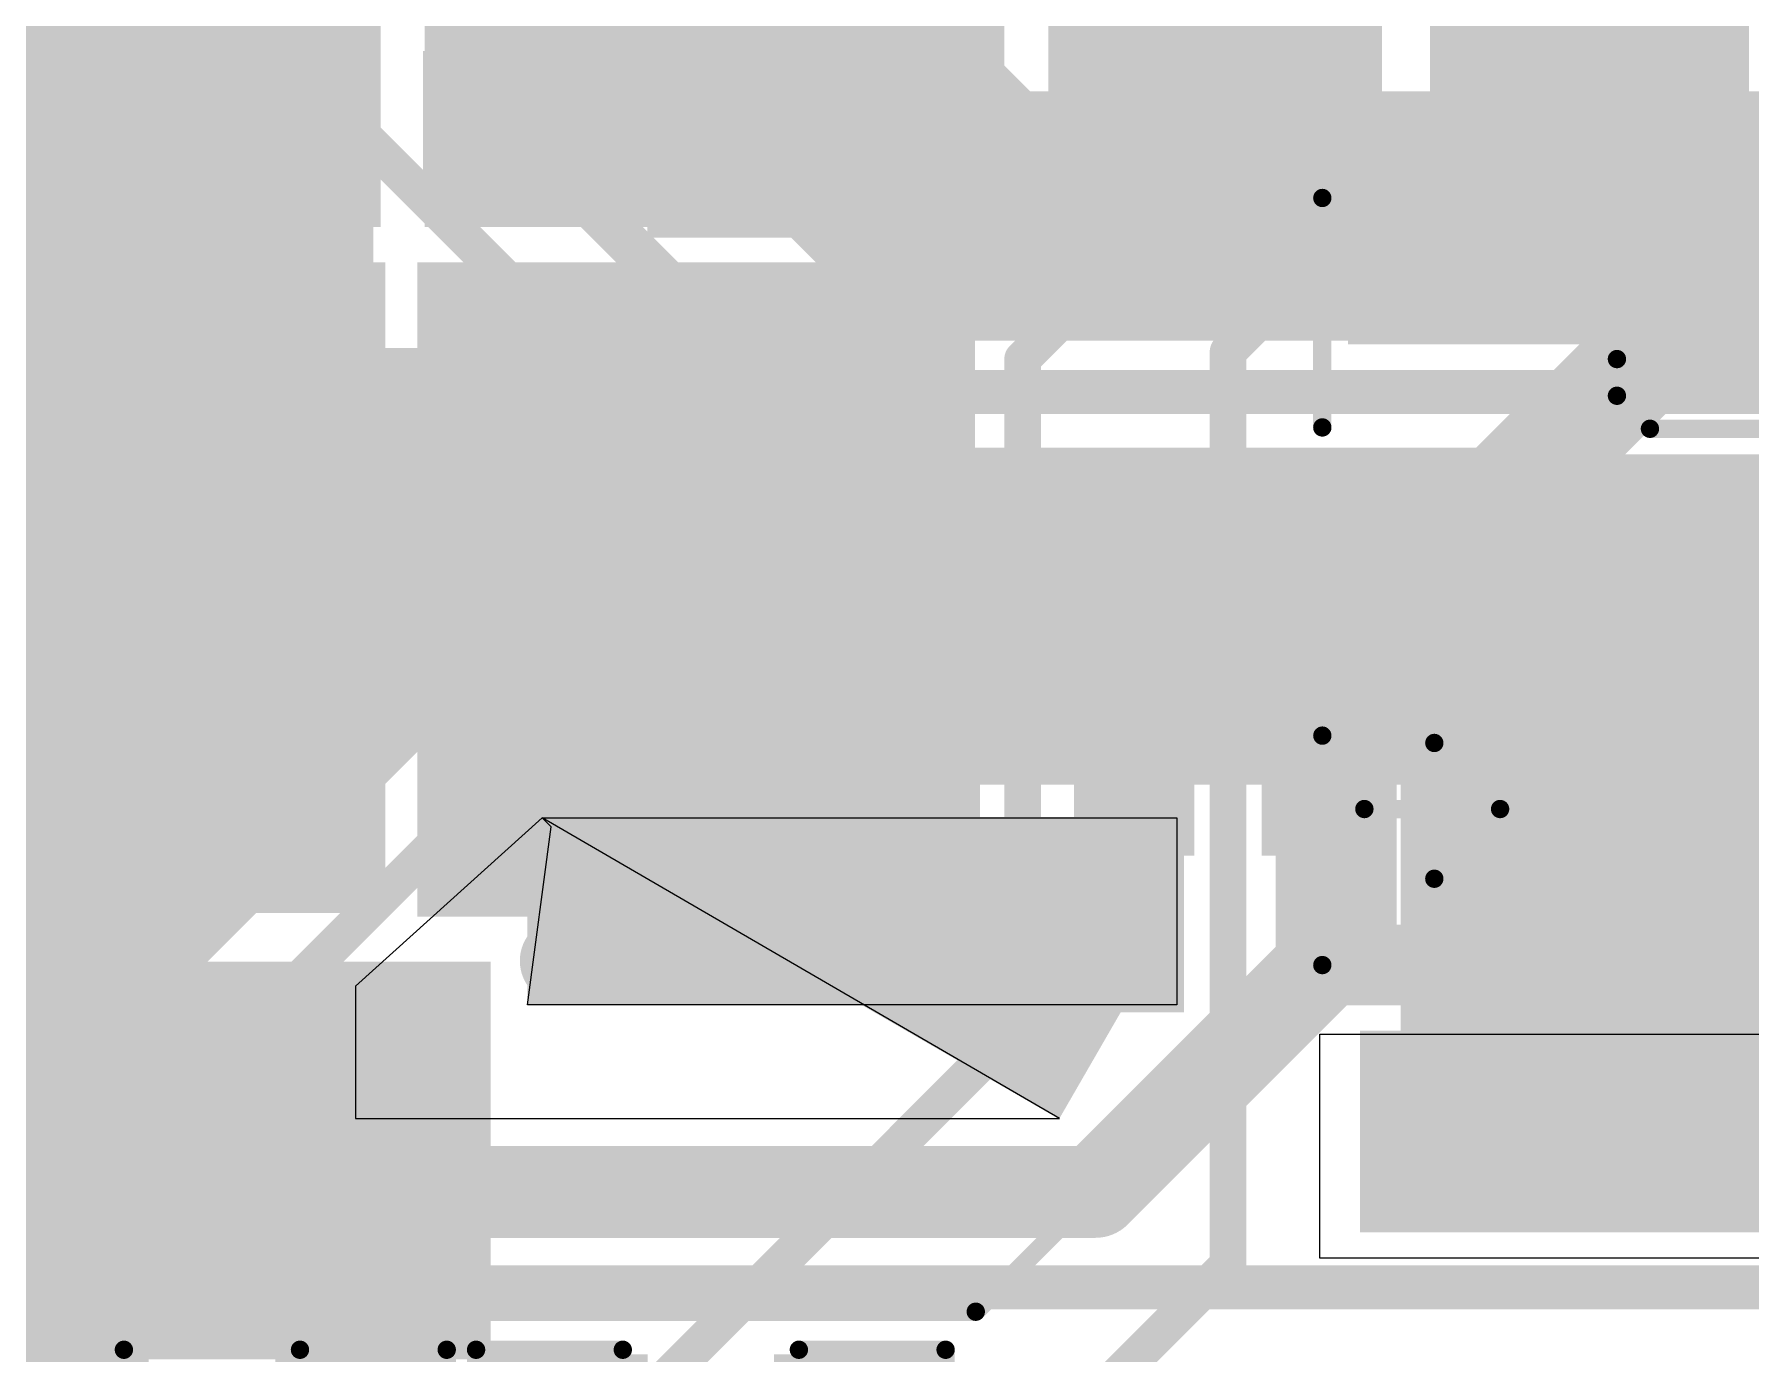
# Model space of a CAD drawing. Header units: millimetres. Extents: x -1.41 to 1.41, y -0.13 to 2.68.
# Drawn here: x 0.4716 to 0.9395, y 0.9949 to 1.3545 of the extents above; entities that cross this region are included whole.
import ezdxf

# ---------------------------------------------------------------- set-up
doc = ezdxf.new("R2010")
doc.units = ezdxf.units.MM
doc.header["$MEASUREMENT"] = 0
for name, color, linetype in [('BottomLayer', 5, 'Continuous'), ('BottomPaste', 16, 'Continuous'), ('BottomSolder', 6, 'Continuous'), ('Mechanical2', 216, 'Continuous'), ('TopLayer', 1, 'Continuous'), ('TopOverlay', 2, 'Continuous'), ('TopPaste', 8, 'Continuous'), ('TopSolder', 216, 'Continuous'), ('ViaHoleLayer', 16, 'Continuous')]:
    doc.layers.add(name, color=color, linetype=linetype)

# ---------------------------------------------------------------- blocks, each defined once
blk = doc.blocks.new('X6521WVS_2_04H_C60D74_3')
at = {"layer": 'TopLayer'}
for points in [[(-0.175, 0.16535), (-0.125, 0.16535), (-0.125, 0.05512), (-0.175, 0.05512)], [(-0.075, 0.16535), (-0.025, 0.16535), (-0.025, 0.05512), (-0.075, 0.05512)], [(0.025, 0.16535), (0.075, 0.16535), (0.075, 0.05512), (0.025, 0.05512)], [(0.125, 0.16535), (0.175, 0.16535), (0.175, 0.05512), (0.125, 0.05512)], [(-0.175, -0.05512), (-0.125, -0.05512), (-0.125, -0.16535), (-0.175, -0.16535)], [(-0.075, -0.05512), (-0.025, -0.05512), (-0.025, -0.16535), (-0.075, -0.16535)], [(0.025, -0.05512), (0.075, -0.05512), (0.075, -0.16535), (0.025, -0.16535)], [(0.125, -0.05512), (0.175, -0.05512), (0.175, -0.16535), (0.125, -0.16535)]]:
    blk.add_hatch(color=1, dxfattribs=at).paths.add_polyline_path(points)
at = {"layer": 'TopOverlay'}
for points in [[(-0.171, -0.05315), (-0.128, -0.05315), (-0.128, -0.03615), (-0.171, -0.03615)], [(-0.193, -0.12315), (-0.186, -0.12315), (-0.186, -0.11315), (-0.193, -0.11315)]]:
    blk.add_hatch(color=2, dxfattribs=at).paths.add_polyline_path(points)
at = {"layer": 'TopPaste'}
for points in [[(-0.175, 0.16535), (-0.125, 0.16535), (-0.125, 0.05512), (-0.175, 0.05512)], [(-0.075, 0.16535), (-0.025, 0.16535), (-0.025, 0.05512), (-0.075, 0.05512)], [(0.025, 0.16535), (0.075, 0.16535), (0.075, 0.05512), (0.025, 0.05512)], [(0.125, 0.16535), (0.175, 0.16535), (0.175, 0.05512), (0.125, 0.05512)], [(-0.175, -0.05512), (-0.125, -0.05512), (-0.125, -0.16535), (-0.175, -0.16535)], [(-0.075, -0.05512), (-0.025, -0.05512), (-0.025, -0.16535), (-0.075, -0.16535)], [(0.025, -0.05512), (0.075, -0.05512), (0.075, -0.16535), (0.025, -0.16535)], [(0.125, -0.05512), (0.175, -0.05512), (0.175, -0.16535), (0.125, -0.16535)]]:
    blk.add_hatch(color=8, dxfattribs=at).paths.add_polyline_path(points)
at = {"layer": 'TopSolder'}
for points in [[(-0.179, 0.16935), (-0.121, 0.16935), (-0.121, 0.05112), (-0.179, 0.05112)], [(-0.079, 0.16935), (-0.021, 0.16935), (-0.021, 0.05112), (-0.079, 0.05112)], [(0.021, 0.16935), (0.079, 0.16935), (0.079, 0.05112), (0.021, 0.05112)], [(0.121, 0.16935), (0.179, 0.16935), (0.179, 0.05112), (0.121, 0.05112)], [(-0.179, -0.05112), (-0.121, -0.05112), (-0.121, -0.16935), (-0.179, -0.16935)], [(-0.079, -0.05112), (-0.021, -0.05112), (-0.021, -0.16935), (-0.079, -0.16935)], [(0.021, -0.05112), (0.079, -0.05112), (0.079, -0.16935), (0.021, -0.16935)], [(0.121, -0.05112), (0.179, -0.05112), (0.179, -0.16935), (0.121, -0.16935)]]:
    blk.add_hatch(color=216, dxfattribs=at).paths.add_polyline_path(points)
at = {"layer": 'TopOverlay', "const_width": 0.005}
for points in [[(-0.202, 0.087), (-0.193, 0.096)], [(-0.183, 0.096), (-0.193, 0.096)], [(0.193, 0.096), (0.183, 0.096)], [(0.202, 0.087), (0.193, 0.096)], [(-0.202, -0.087), (-0.202, 0.087)], [(0.202, -0.087), (0.202, 0.087)], [(-0.193, -0.096), (-0.202, -0.087)], [(0.193, -0.096), (0.202, -0.087)], [(-0.183, -0.096), (-0.193, -0.096)], [(0.193, -0.096), (0.183, -0.096)], [(-0.193, -0.128), (-0.193, -0.108)], [(-0.183, -0.118), (-0.193, -0.108)], [(-0.193, -0.128), (-0.183, -0.118)]]:
    blk.add_lwpolyline(points, dxfattribs=at)
at = {"layer": 'TopOverlay', "const_width": 0.0025}
for points in [[(-0.19425, 0.096, 1), (-0.19175, 0.096, 1)], [(-0.19425, 0.096, 1), (-0.19175, 0.096, 1)], [(-0.18425, 0.096, 1), (-0.18175, 0.096, 1)], [(0.18175, 0.096, 1), (0.18425, 0.096, 1)], [(0.19175, 0.096, 1), (0.19425, 0.096, 1)], [(0.19175, 0.096, 1), (0.19425, 0.096, 1)], [(-0.20325, 0.087, 1), (-0.20075, 0.087, 1)], [(-0.20325, 0.087, 1), (-0.20075, 0.087, 1)], [(0.20075, 0.087, 1), (0.20325, 0.087, 1)], [(0.20075, 0.087, 1), (0.20325, 0.087, 1)], [(-0.20325, -0.087, 1), (-0.20075, -0.087, 1)], [(-0.20325, -0.087, 1), (-0.20075, -0.087, 1)], [(0.20075, -0.087, 1), (0.20325, -0.087, 1)], [(0.20075, -0.087, 1), (0.20325, -0.087, 1)], [(-0.19425, -0.096, 1), (-0.19175, -0.096, 1)], [(-0.19425, -0.096, 1), (-0.19175, -0.096, 1)], [(-0.18425, -0.096, 1), (-0.18175, -0.096, 1)], [(0.18175, -0.096, 1), (0.18425, -0.096, 1)], [(0.19175, -0.096, 1), (0.19425, -0.096, 1)], [(0.19175, -0.096, 1), (0.19425, -0.096, 1)], [(-0.19425, -0.108, 1), (-0.19175, -0.108, 1)], [(-0.19425, -0.108, 1), (-0.19175, -0.108, 1)], [(-0.18425, -0.118, 1), (-0.18175, -0.118, 1)], [(-0.18425, -0.118, 1), (-0.18175, -0.118, 1)], [(-0.19425, -0.128, 1), (-0.19175, -0.128, 1)], [(-0.19425, -0.128, 1), (-0.19175, -0.128, 1)]]:
    blk.add_lwpolyline(points, format="xyb", close=True, dxfattribs=at)
blk = doc.blocks.new('R__0603_B_30')
at = {"layer": 'BottomLayer'}
for points in [[(-0.045, -0.0175), (-0.045, 0.0175), (-0.015, 0.0175), (-0.015, -0.0175)], [(0.015, -0.0175), (0.015, 0.0175), (0.045, 0.0175), (0.045, -0.0175)]]:
    blk.add_hatch(color=5, dxfattribs=at).paths.add_polyline_path(points)
at = {"layer": 'BottomPaste'}
for points in [[(-0.045, -0.0175), (-0.045, 0.0175), (-0.015, 0.0175), (-0.015, -0.0175)], [(0.015, -0.0175), (0.015, 0.0175), (0.045, 0.0175), (0.045, -0.0175)]]:
    blk.add_hatch(color=16, dxfattribs=at).paths.add_polyline_path(points)
at = {"layer": 'BottomSolder'}
for points in [[(-0.049, -0.0215), (-0.049, 0.0215), (-0.011, 0.0215), (-0.011, -0.0215)], [(0.011, -0.0215), (0.011, 0.0215), (0.049, 0.0215), (0.049, -0.0215)]]:
    blk.add_hatch(color=6, dxfattribs=at).paths.add_polyline_path(points)
blk = doc.blocks.new('AO4882_MS_B_36')
at = {"layer": 'BottomLayer'}
for points in [[(-0.14567, 0.08681), (-0.05906, 0.08681), (-0.05906, 0.06319), (-0.14567, 0.06319)], [(0.05906, 0.08681), (0.14567, 0.08681), (0.14567, 0.06319), (0.05906, 0.06319)], [(-0.14567, 0.03681), (-0.05906, 0.03681), (-0.05906, 0.01319), (-0.14567, 0.01319)], [(0.05906, 0.03681), (0.14567, 0.03681), (0.14567, 0.01319), (0.05906, 0.01319)], [(-0.14567, -0.01319), (-0.05906, -0.01319), (-0.05906, -0.03681), (-0.14567, -0.03681)], [(0.05906, -0.01319), (0.14567, -0.01319), (0.14567, -0.03681), (0.05906, -0.03681)], [(-0.14567, -0.06319), (-0.05906, -0.06319), (-0.05906, -0.08681), (-0.14567, -0.08681)], [(0.05906, -0.06319), (0.14567, -0.06319), (0.14567, -0.08681), (0.05906, -0.08681)]]:
    blk.add_hatch(color=5, dxfattribs=at).paths.add_polyline_path(points)
at = {"layer": 'BottomPaste'}
for points in [[(-0.14567, 0.08681), (-0.05906, 0.08681), (-0.05906, 0.06319), (-0.14567, 0.06319)], [(0.05906, 0.08681), (0.14567, 0.08681), (0.14567, 0.06319), (0.05906, 0.06319)], [(-0.14567, 0.03681), (-0.05906, 0.03681), (-0.05906, 0.01319), (-0.14567, 0.01319)], [(0.05906, 0.03681), (0.14567, 0.03681), (0.14567, 0.01319), (0.05906, 0.01319)], [(-0.14567, -0.01319), (-0.05906, -0.01319), (-0.05906, -0.03681), (-0.14567, -0.03681)], [(0.05906, -0.01319), (0.14567, -0.01319), (0.14567, -0.03681), (0.05906, -0.03681)], [(-0.14567, -0.06319), (-0.05906, -0.06319), (-0.05906, -0.08681), (-0.14567, -0.08681)], [(0.05906, -0.06319), (0.14567, -0.06319), (0.14567, -0.08681), (0.05906, -0.08681)]]:
    blk.add_hatch(color=16, dxfattribs=at).paths.add_polyline_path(points)
at = {"layer": 'BottomSolder'}
for points in [[(-0.14967, 0.09081), (-0.05506, 0.09081), (-0.05506, 0.05919), (-0.14967, 0.05919)], [(0.05506, 0.09081), (0.14967, 0.09081), (0.14967, 0.05919), (0.05506, 0.05919)], [(-0.14967, 0.04081), (-0.05506, 0.04081), (-0.05506, 0.00919), (-0.14967, 0.00919)], [(0.05506, 0.04081), (0.14967, 0.04081), (0.14967, 0.00919), (0.05506, 0.00919)], [(-0.14967, -0.00919), (-0.05506, -0.00919), (-0.05506, -0.04081), (-0.14967, -0.04081)], [(0.05506, -0.00919), (0.14967, -0.00919), (0.14967, -0.04081), (0.05506, -0.04081)], [(-0.14967, -0.05919), (-0.05506, -0.05919), (-0.05506, -0.09081), (-0.14967, -0.09081)], [(0.05506, -0.05919), (0.14967, -0.05919), (0.14967, -0.09081), (0.05506, -0.09081)]]:
    blk.add_hatch(color=6, dxfattribs=at).paths.add_polyline_path(points)
blk = doc.blocks.new('SOD_128_B_42')
at = {"layer": 'BottomLayer'}
for points in [[(-0.11417, 0.04134), (-0.05906, 0.04134), (-0.05906, -0.04134), (-0.11417, -0.04134)], [(0.05906, 0.04134), (0.11417, 0.04134), (0.11417, -0.04134), (0.05906, -0.04134)]]:
    blk.add_hatch(color=5, dxfattribs=at).paths.add_polyline_path(points)
at = {"layer": 'BottomPaste'}
for points in [[(-0.11417, 0.04134), (-0.05906, 0.04134), (-0.05906, -0.04134), (-0.11417, -0.04134)], [(0.05906, 0.04134), (0.11417, 0.04134), (0.11417, -0.04134), (0.05906, -0.04134)]]:
    blk.add_hatch(color=16, dxfattribs=at).paths.add_polyline_path(points)
at = {"layer": 'BottomSolder'}
for points in [[(-0.11817, 0.04534), (-0.05506, 0.04534), (-0.05506, -0.04534), (-0.11817, -0.04534)], [(0.05506, 0.04534), (0.11817, 0.04534), (0.11817, -0.04534), (0.05506, -0.04534)]]:
    blk.add_hatch(color=6, dxfattribs=at).paths.add_polyline_path(points)
blk = doc.blocks.new('SOD_128_B_44')
at = {"layer": 'BottomLayer'}
for points in [[(-0.11417, 0.04134), (-0.05906, 0.04134), (-0.05906, -0.04134), (-0.11417, -0.04134)], [(0.05906, 0.04134), (0.11417, 0.04134), (0.11417, -0.04134), (0.05906, -0.04134)]]:
    blk.add_hatch(color=5, dxfattribs=at).paths.add_polyline_path(points)
at = {"layer": 'BottomPaste'}
for points in [[(-0.11417, 0.04134), (-0.05906, 0.04134), (-0.05906, -0.04134), (-0.11417, -0.04134)], [(0.05906, 0.04134), (0.11417, 0.04134), (0.11417, -0.04134), (0.05906, -0.04134)]]:
    blk.add_hatch(color=16, dxfattribs=at).paths.add_polyline_path(points)
at = {"layer": 'BottomSolder'}
for points in [[(-0.11817, 0.04534), (-0.05506, 0.04534), (-0.05506, -0.04534), (-0.11817, -0.04534)], [(0.05506, 0.04534), (0.11817, 0.04534), (0.11817, -0.04534), (0.05506, -0.04534)]]:
    blk.add_hatch(color=6, dxfattribs=at).paths.add_polyline_path(points)
blk = doc.blocks.new('C__0805_58')
at = {"layer": 'TopLayer'}
for points in [[(-0.06, 0.03), (-0.02, 0.03), (-0.02, -0.03), (-0.06, -0.03)], [(0.02, 0.03), (0.06, 0.03), (0.06, -0.03), (0.02, -0.03)]]:
    blk.add_hatch(color=1, dxfattribs=at).paths.add_polyline_path(points)
at = {"layer": 'TopPaste'}
for points in [[(-0.06, 0.03), (-0.02, 0.03), (-0.02, -0.03), (-0.06, -0.03)], [(0.02, 0.03), (0.06, 0.03), (0.06, -0.03), (0.02, -0.03)]]:
    blk.add_hatch(color=8, dxfattribs=at).paths.add_polyline_path(points)
at = {"layer": 'TopSolder'}
for points in [[(-0.06276, 0.03276), (-0.01724, 0.03276), (-0.01724, -0.03276), (-0.06276, -0.03276)], [(0.01724, 0.03276), (0.06276, 0.03276), (0.06276, -0.03276), (0.01724, -0.03276)]]:
    blk.add_hatch(color=216, dxfattribs=at).paths.add_polyline_path(points)
at = {"layer": 'TopOverlay', "const_width": 0.005}
for points in [[(-0.064, -0.034), (-0.064, 0.034)], [(-0.064, 0.034), (-0.024, 0.034)], [(0.024, 0.034), (0.064, 0.034)], [(0.064, -0.034), (0.064, 0.034)], [(-0.064, -0.034), (-0.024, -0.034)], [(0.024, -0.034), (0.064, -0.034)]]:
    blk.add_lwpolyline(points, dxfattribs=at)
at = {"layer": 'TopOverlay', "const_width": 0.0025}
for points in [[(-0.06525, 0.034, 1), (-0.06275, 0.034, 1)], [(-0.06525, 0.034, 1), (-0.06275, 0.034, 1)], [(-0.02525, 0.034, 1), (-0.02275, 0.034, 1)], [(0.02275, 0.034, 1), (0.02525, 0.034, 1)], [(0.06275, 0.034, 1), (0.06525, 0.034, 1)], [(0.06275, 0.034, 1), (0.06525, 0.034, 1)], [(-0.06525, -0.034, 1), (-0.06275, -0.034, 1)], [(-0.06525, -0.034, 1), (-0.06275, -0.034, 1)], [(-0.02525, -0.034, 1), (-0.02275, -0.034, 1)], [(0.02275, -0.034, 1), (0.02525, -0.034, 1)], [(0.06275, -0.034, 1), (0.06525, -0.034, 1)], [(0.06275, -0.034, 1), (0.06525, -0.034, 1)]]:
    blk.add_lwpolyline(points, format="xyb", close=True, dxfattribs=at)
blk = doc.blocks.new('C__0805_61')
at = {"layer": 'TopLayer'}
for points in [[(-0.06, 0.03), (-0.02, 0.03), (-0.02, -0.03), (-0.06, -0.03)], [(0.02, 0.03), (0.06, 0.03), (0.06, -0.03), (0.02, -0.03)]]:
    blk.add_hatch(color=1, dxfattribs=at).paths.add_polyline_path(points)
at = {"layer": 'TopPaste'}
for points in [[(-0.06, 0.03), (-0.02, 0.03), (-0.02, -0.03), (-0.06, -0.03)], [(0.02, 0.03), (0.06, 0.03), (0.06, -0.03), (0.02, -0.03)]]:
    blk.add_hatch(color=8, dxfattribs=at).paths.add_polyline_path(points)
at = {"layer": 'TopSolder'}
for points in [[(-0.06276, 0.03276), (-0.01724, 0.03276), (-0.01724, -0.03276), (-0.06276, -0.03276)], [(0.01724, 0.03276), (0.06276, 0.03276), (0.06276, -0.03276), (0.01724, -0.03276)]]:
    blk.add_hatch(color=216, dxfattribs=at).paths.add_polyline_path(points)
at = {"layer": 'TopOverlay', "const_width": 0.005}
for points in [[(-0.064, 0.034), (-0.064, -0.034)], [(-0.024, 0.034), (-0.064, 0.034)], [(0.064, 0.034), (0.024, 0.034)], [(0.064, 0.034), (0.064, -0.034)], [(-0.024, -0.034), (-0.064, -0.034)], [(0.064, -0.034), (0.024, -0.034)]]:
    blk.add_lwpolyline(points, dxfattribs=at)
at = {"layer": 'TopOverlay', "const_width": 0.0025}
for points in [[(-0.06525, 0.034, 1), (-0.06275, 0.034, 1)], [(-0.06525, 0.034, 1), (-0.06275, 0.034, 1)], [(-0.02525, 0.034, 1), (-0.02275, 0.034, 1)], [(0.02275, 0.034, 1), (0.02525, 0.034, 1)], [(0.06275, 0.034, 1), (0.06525, 0.034, 1)], [(0.06275, 0.034, 1), (0.06525, 0.034, 1)], [(-0.06525, -0.034, 1), (-0.06275, -0.034, 1)], [(-0.06525, -0.034, 1), (-0.06275, -0.034, 1)], [(-0.02525, -0.034, 1), (-0.02275, -0.034, 1)], [(0.02275, -0.034, 1), (0.02525, -0.034, 1)], [(0.06275, -0.034, 1), (0.06525, -0.034, 1)], [(0.06275, -0.034, 1), (0.06525, -0.034, 1)]]:
    blk.add_lwpolyline(points, format="xyb", close=True, dxfattribs=at)
blk = doc.blocks.new('VKME1451J221MV_96')
at = {"layer": 'TopLayer'}
for points in [[(-0.08858, -0.03248), (-0.26574, -0.03248), (-0.26574, 0.03248), (-0.08858, 0.03248)], [(0.26574, -0.03248), (0.08858, -0.03248), (0.08858, 0.03248), (0.26574, 0.03248)]]:
    blk.add_hatch(color=1, dxfattribs=at).paths.add_polyline_path(points)
at = {"layer": 'TopPaste'}
for points in [[(-0.08858, -0.03248), (-0.26574, -0.03248), (-0.26574, 0.03248), (-0.08858, 0.03248)], [(0.26574, -0.03248), (0.08858, -0.03248), (0.08858, 0.03248), (0.26574, 0.03248)]]:
    blk.add_hatch(color=8, dxfattribs=at).paths.add_polyline_path(points)
at = {"layer": 'TopSolder'}
for points in [[(-0.08458, -0.03648), (-0.26974, -0.03648), (-0.26974, 0.03648), (-0.08458, 0.03648)], [(0.26974, -0.03648), (0.08458, -0.03648), (0.08458, 0.03648), (0.26974, 0.03648)]]:
    blk.add_hatch(color=216, dxfattribs=at).paths.add_polyline_path(points)
at = {"layer": 'TopOverlay', "const_width": 0.005}
for points in [[(0.10609, 0.199), (0.20056, 0.10453)], [(0.20056, 0.042), (0.20056, 0.10453)], [(0.20056, -0.10453), (0.20056, -0.042)], [(0.23109, -0.081), (0.23109, -0.044)], [(0.21202, -0.062), (0.24902, -0.062)], [(0.10609, -0.199), (0.20056, -0.10453)], [(-0.20126, -0.199), (0.10609, -0.199)]]:
    blk.add_lwpolyline(points, dxfattribs=at)
at = {"layer": 'TopOverlay', "const_width": 0.0025}
for points in [[(0.19931, 0.10453, 1), (0.20181, 0.10453, 1)], [(0.19931, 0.10453, 1), (0.20181, 0.10453, 1)], [(0.19931, 0.042, 1), (0.20181, 0.042, 1)], [(0.19931, -0.042, 1), (0.20181, -0.042, 1)], [(0.22984, -0.044, 1), (0.23234, -0.044, 1)], [(0.21077, -0.062, 1), (0.21327, -0.062, 1)], [(0.24777, -0.062, 1), (0.25027, -0.062, 1)], [(0.22984, -0.081, 1), (0.23234, -0.081, 1)], [(0.19931, -0.10453, 1), (0.20181, -0.10453, 1)], [(0.19931, -0.10453, 1), (0.20181, -0.10453, 1)], [(0.10484, -0.199, 1), (0.10734, -0.199, 1)], [(0.10484, -0.199, 1), (0.10734, -0.199, 1)]]:
    blk.add_lwpolyline(points, format="xyb", close=True, dxfattribs=at)

msp = doc.modelspace()

# ---------------------------------------------------------------- hatches: boundary and pattern name
at = {"layer": 'BottomLayer'}
for points in [[(0.748, 1.339), (0.839, 1.339), (0.839, 1.426), (0.748, 1.426)], [(0.852, 1.339), (0.939, 1.339), (0.939, 1.426), (0.852, 1.426)], [(0.403, 1.30196), (0.566, 1.30196), (0.566, 1.399), (0.403, 1.399)], [(0.578, 1.30196), (0.736, 1.30196), (0.736, 1.399), (0.578, 1.399)], [(0.413, 1.115), (0.56729, 1.115), (0.56729, 1.29237), (0.413, 1.29237)], [(0.576, 1.114), (0.726, 1.114), (0.726, 1.29237), (0.576, 1.29237)], [(0.606, 1.09), (0.728, 1.09), (0.728, 1.292), (0.606, 1.292)], [(0.755, 1.088), (0.785, 1.088), (0.785, 1.241), (0.755, 1.241)], [(0.81, 1.09), (0.843, 1.09), (0.843, 1.241), (0.81, 1.241)], [(0.85304, 1.12643), (0.892, 1.12643), (0.892, 1.23543), (0.85304, 1.23543)], [(0.907, 1.12319), (0.946, 1.12319), (0.946, 1.228), (0.907, 1.228)], [(0.938, 1.07), (1.082, 1.07), (1.082, 1.112), (0.938, 1.112)], [(0.295, 0.99337), (0.596, 0.99337), (0.596, 1.10179), (0.295, 1.10179)]]:
    msp.add_hatch(color=5, dxfattribs=at).paths.add_polyline_path(points)
h = msp.add_hatch(color=5, dxfattribs=at)
edge = h.paths.add_edge_path()
edge.add_arc((0.599, 1.332), 0.01181, 0, 360)
h = msp.add_hatch(color=5, dxfattribs=at)
edge = h.paths.add_edge_path()
edge.add_arc((0.61574, 1.12866), 0.01181, 0, 360)
h = msp.add_hatch(color=5, dxfattribs=at)
edge = h.paths.add_edge_path()
edge.add_arc((0.64074, 1.12866), 0.01181, 0, 360)
h = msp.add_hatch(color=5, dxfattribs=at)
edge = h.paths.add_edge_path()
edge.add_arc((0.66574, 1.12866), 0.01181, 0, 360)
h = msp.add_hatch(color=5, dxfattribs=at)
edge = h.paths.add_edge_path()
edge.add_arc((0.69074, 1.12866), 0.01181, 0, 360)
h = msp.add_hatch(color=5, dxfattribs=at)
edge = h.paths.add_edge_path()
edge.add_arc((0.71574, 1.12866), 0.01181, 0, 360)
h = msp.add_hatch(color=5, dxfattribs=at)
edge = h.paths.add_edge_path()
edge.add_arc((0.772, 1.12866), 0.01181, 0, 360)
h = msp.add_hatch(color=5, dxfattribs=at)
edge = h.paths.add_edge_path()
edge.add_arc((0.61574, 1.102), 0.01181, 0, 360)
h = msp.add_hatch(color=5, dxfattribs=at)
edge = h.paths.add_edge_path()
edge.add_arc((0.64074, 1.102), 0.01181, 0, 360)
h = msp.add_hatch(color=5, dxfattribs=at)
edge = h.paths.add_edge_path()
edge.add_arc((0.666, 1.102), 0.01181, 0, 360)
h = msp.add_hatch(color=5, dxfattribs=at)
edge = h.paths.add_edge_path()
edge.add_arc((0.69074, 1.102), 0.01181, 0, 360)
h = msp.add_hatch(color=5, dxfattribs=at)
edge = h.paths.add_edge_path()
edge.add_arc((0.71574, 1.102), 0.01181, 0, 360)
h = msp.add_hatch(color=5, dxfattribs=at)
edge = h.paths.add_edge_path()
edge.add_arc((0.772, 1.102), 0.01181, 0, 360)
h = msp.add_hatch(color=5, dxfattribs=at)
edge = h.paths.add_edge_path()
edge.add_arc((0.82269, 1.10085), 0.01181, 0, 360)
h = msp.add_hatch(color=5, dxfattribs=at)
edge = h.paths.add_edge_path()
edge.add_arc((0.845, 1.07), 0.01181, 0, 360)
h = msp.add_hatch(color=5, dxfattribs=at)
edge = h.paths.add_edge_path()
edge.add_arc((0.872, 1.07), 0.01181, 0, 360)
h = msp.add_hatch(color=5, dxfattribs=at)
edge = h.paths.add_edge_path()
edge.add_arc((0.899, 1.07), 0.01181, 0, 360)
h = msp.add_hatch(color=5, dxfattribs=at)
edge = h.paths.add_edge_path()
edge.add_arc((0.926, 1.07), 0.01181, 0, 360)
h = msp.add_hatch(color=5, dxfattribs=at)
edge = h.paths.add_edge_path()
edge.add_arc((0.845, 1.043), 0.01181, 0, 360)
h = msp.add_hatch(color=5, dxfattribs=at)
edge = h.paths.add_edge_path()
edge.add_arc((0.872, 1.043), 0.01181, 0, 360)
h = msp.add_hatch(color=5, dxfattribs=at)
edge = h.paths.add_edge_path()
edge.add_arc((0.899, 1.043), 0.01181, 0, 360)
h = msp.add_hatch(color=5, dxfattribs=at)
edge = h.paths.add_edge_path()
edge.add_arc((0.926, 1.043), 0.01181, 0, 360)
h = msp.add_hatch(color=5, dxfattribs=at)
edge = h.paths.add_edge_path()
edge.add_arc((0.569, 1.039), 0.01181, 0, 360)
at = {"layer": 'BottomSolder'}
h = msp.add_hatch(color=6, dxfattribs=at)
edge = h.paths.add_edge_path()
edge.add_arc((0.599, 1.332), 0.00591, 0, 360)
h = msp.add_hatch(color=6, dxfattribs=at)
edge = h.paths.add_edge_path()
edge.add_arc((0.61574, 1.12866), 0.00591, 0, 360)
h = msp.add_hatch(color=6, dxfattribs=at)
edge = h.paths.add_edge_path()
edge.add_arc((0.64074, 1.12866), 0.00591, 0, 360)
h = msp.add_hatch(color=6, dxfattribs=at)
edge = h.paths.add_edge_path()
edge.add_arc((0.66574, 1.12866), 0.00591, 0, 360)
h = msp.add_hatch(color=6, dxfattribs=at)
edge = h.paths.add_edge_path()
edge.add_arc((0.69074, 1.12866), 0.00591, 0, 360)
h = msp.add_hatch(color=6, dxfattribs=at)
edge = h.paths.add_edge_path()
edge.add_arc((0.71574, 1.12866), 0.00591, 0, 360)
h = msp.add_hatch(color=6, dxfattribs=at)
edge = h.paths.add_edge_path()
edge.add_arc((0.772, 1.12866), 0.00591, 0, 360)
h = msp.add_hatch(color=6, dxfattribs=at)
edge = h.paths.add_edge_path()
edge.add_arc((0.61574, 1.102), 0.00591, 0, 360)
h = msp.add_hatch(color=6, dxfattribs=at)
edge = h.paths.add_edge_path()
edge.add_arc((0.64074, 1.102), 0.00591, 0, 360)
h = msp.add_hatch(color=6, dxfattribs=at)
edge = h.paths.add_edge_path()
edge.add_arc((0.666, 1.102), 0.00591, 0, 360)
h = msp.add_hatch(color=6, dxfattribs=at)
edge = h.paths.add_edge_path()
edge.add_arc((0.69074, 1.102), 0.00591, 0, 360)
h = msp.add_hatch(color=6, dxfattribs=at)
edge = h.paths.add_edge_path()
edge.add_arc((0.71574, 1.102), 0.00591, 0, 360)
h = msp.add_hatch(color=6, dxfattribs=at)
edge = h.paths.add_edge_path()
edge.add_arc((0.772, 1.102), 0.00591, 0, 360)
h = msp.add_hatch(color=6, dxfattribs=at)
edge = h.paths.add_edge_path()
edge.add_arc((0.82269, 1.10085), 0.00591, 0, 360)
h = msp.add_hatch(color=6, dxfattribs=at)
edge = h.paths.add_edge_path()
edge.add_arc((0.845, 1.07), 0.00591, 0, 360)
h = msp.add_hatch(color=6, dxfattribs=at)
edge = h.paths.add_edge_path()
edge.add_arc((0.872, 1.07), 0.00591, 0, 360)
h = msp.add_hatch(color=6, dxfattribs=at)
edge = h.paths.add_edge_path()
edge.add_arc((0.899, 1.07), 0.00591, 0, 360)
h = msp.add_hatch(color=6, dxfattribs=at)
edge = h.paths.add_edge_path()
edge.add_arc((0.926, 1.07), 0.00591, 0, 360)
h = msp.add_hatch(color=6, dxfattribs=at)
edge = h.paths.add_edge_path()
edge.add_arc((0.845, 1.043), 0.00591, 0, 360)
h = msp.add_hatch(color=6, dxfattribs=at)
edge = h.paths.add_edge_path()
edge.add_arc((0.872, 1.043), 0.00591, 0, 360)
h = msp.add_hatch(color=6, dxfattribs=at)
edge = h.paths.add_edge_path()
edge.add_arc((0.899, 1.043), 0.00591, 0, 360)
h = msp.add_hatch(color=6, dxfattribs=at)
edge = h.paths.add_edge_path()
edge.add_arc((0.926, 1.043), 0.00591, 0, 360)
h = msp.add_hatch(color=6, dxfattribs=at)
edge = h.paths.add_edge_path()
edge.add_arc((0.569, 1.039), 0.00591, 0, 360)
at = {"layer": 'TopLayer'}
for points in [[(0.70491, 1.27209), (0.73077, 1.29795), (0.60477, 1.42395), (0.57891, 1.39809)], [(0.75141, 1.27159), (0.78091, 1.30109), (0.658, 1.424), (0.6285, 1.3945)], [(0.695, 1.339), (0.695, 1.271), (1.165, 1.271), (1.165, 1.339)], [(0.35738, 1.177), (0.564, 1.177), (0.564, 1.307), (0.35738, 1.307)], [(0.36, 1.176), (0.593, 1.176), (0.593, 1.269), (0.36, 1.269)], [(0.4355, 1.1725), (0.5125, 1.0955), (0.5935, 1.1765), (0.5165, 1.2535)], [(0.628, 1.15), (0.948, 1.15), (0.948, 1.24), (0.628, 1.24)], [(0.95054, 1.14654), (0.996, 1.192), (0.9465, 1.2415), (0.90104, 1.19604)], [(0.356, 1.173), (0.473, 1.056), (0.5195, 1.1025), (0.4025, 1.2195)], [(0.844, 1.028), (0.995, 1.028), (0.995, 1.192), (0.844, 1.192)], [(0.69593, 1.09063), (0.75093, 1.05888), (0.78016, 1.10951), (0.72516, 1.14126)], [(0.833, 1.028), (0.87, 1.028), (0.87, 1.083), (0.833, 1.083)]]:
    msp.add_hatch(color=1, dxfattribs=at).paths.add_polyline_path(points)
h = msp.add_hatch(color=1, dxfattribs=at)
edge = h.paths.add_edge_path()
edge.add_arc((0.599, 1.332), 0.01181, 0, 360)
h = msp.add_hatch(color=1, dxfattribs=at)
edge = h.paths.add_edge_path()
edge.add_arc((0.61574, 1.12866), 0.01181, 0, 360)
h = msp.add_hatch(color=1, dxfattribs=at)
edge = h.paths.add_edge_path()
edge.add_arc((0.64074, 1.12866), 0.01181, 0, 360)
h = msp.add_hatch(color=1, dxfattribs=at)
edge = h.paths.add_edge_path()
edge.add_arc((0.66574, 1.12866), 0.01181, 0, 360)
h = msp.add_hatch(color=1, dxfattribs=at)
edge = h.paths.add_edge_path()
edge.add_arc((0.69074, 1.12866), 0.01181, 0, 360)
h = msp.add_hatch(color=1, dxfattribs=at)
edge = h.paths.add_edge_path()
edge.add_arc((0.71574, 1.12866), 0.01181, 0, 360)
h = msp.add_hatch(color=1, dxfattribs=at)
edge = h.paths.add_edge_path()
edge.add_arc((0.772, 1.12866), 0.01181, 0, 360)
h = msp.add_hatch(color=1, dxfattribs=at)
edge = h.paths.add_edge_path()
edge.add_arc((0.61574, 1.102), 0.01181, 0, 360)
h = msp.add_hatch(color=1, dxfattribs=at)
edge = h.paths.add_edge_path()
edge.add_arc((0.64074, 1.102), 0.01181, 0, 360)
h = msp.add_hatch(color=1, dxfattribs=at)
edge = h.paths.add_edge_path()
edge.add_arc((0.666, 1.102), 0.01181, 0, 360)
h = msp.add_hatch(color=1, dxfattribs=at)
edge = h.paths.add_edge_path()
edge.add_arc((0.69074, 1.102), 0.01181, 0, 360)
h = msp.add_hatch(color=1, dxfattribs=at)
edge = h.paths.add_edge_path()
edge.add_arc((0.71574, 1.102), 0.01181, 0, 360)
h = msp.add_hatch(color=1, dxfattribs=at)
edge = h.paths.add_edge_path()
edge.add_arc((0.772, 1.102), 0.01181, 0, 360)
h = msp.add_hatch(color=1, dxfattribs=at)
edge = h.paths.add_edge_path()
edge.add_arc((0.82269, 1.10085), 0.01181, 0, 360)
h = msp.add_hatch(color=1, dxfattribs=at)
edge = h.paths.add_edge_path()
edge.add_arc((0.845, 1.07), 0.01181, 0, 360)
h = msp.add_hatch(color=1, dxfattribs=at)
edge = h.paths.add_edge_path()
edge.add_arc((0.872, 1.07), 0.01181, 0, 360)
h = msp.add_hatch(color=1, dxfattribs=at)
edge = h.paths.add_edge_path()
edge.add_arc((0.899, 1.07), 0.01181, 0, 360)
h = msp.add_hatch(color=1, dxfattribs=at)
edge = h.paths.add_edge_path()
edge.add_arc((0.926, 1.07), 0.01181, 0, 360)
h = msp.add_hatch(color=1, dxfattribs=at)
edge = h.paths.add_edge_path()
edge.add_arc((0.845, 1.043), 0.01181, 0, 360)
h = msp.add_hatch(color=1, dxfattribs=at)
edge = h.paths.add_edge_path()
edge.add_arc((0.872, 1.043), 0.01181, 0, 360)
h = msp.add_hatch(color=1, dxfattribs=at)
edge = h.paths.add_edge_path()
edge.add_arc((0.899, 1.043), 0.01181, 0, 360)
h = msp.add_hatch(color=1, dxfattribs=at)
edge = h.paths.add_edge_path()
edge.add_arc((0.926, 1.043), 0.01181, 0, 360)
h = msp.add_hatch(color=1, dxfattribs=at)
edge = h.paths.add_edge_path()
edge.add_arc((0.569, 1.039), 0.01181, 0, 360)
at = {"layer": 'TopSolder'}
h = msp.add_hatch(color=216, dxfattribs=at)
edge = h.paths.add_edge_path()
edge.add_arc((0.599, 1.332), 0.00591, 0, 360)
h = msp.add_hatch(color=216, dxfattribs=at)
edge = h.paths.add_edge_path()
edge.add_arc((0.61574, 1.12866), 0.00591, 0, 360)
h = msp.add_hatch(color=216, dxfattribs=at)
edge = h.paths.add_edge_path()
edge.add_arc((0.64074, 1.12866), 0.00591, 0, 360)
h = msp.add_hatch(color=216, dxfattribs=at)
edge = h.paths.add_edge_path()
edge.add_arc((0.66574, 1.12866), 0.00591, 0, 360)
h = msp.add_hatch(color=216, dxfattribs=at)
edge = h.paths.add_edge_path()
edge.add_arc((0.69074, 1.12866), 0.00591, 0, 360)
h = msp.add_hatch(color=216, dxfattribs=at)
edge = h.paths.add_edge_path()
edge.add_arc((0.71574, 1.12866), 0.00591, 0, 360)
h = msp.add_hatch(color=216, dxfattribs=at)
edge = h.paths.add_edge_path()
edge.add_arc((0.772, 1.12866), 0.00591, 0, 360)
h = msp.add_hatch(color=216, dxfattribs=at)
edge = h.paths.add_edge_path()
edge.add_arc((0.61574, 1.102), 0.00591, 0, 360)
h = msp.add_hatch(color=216, dxfattribs=at)
edge = h.paths.add_edge_path()
edge.add_arc((0.64074, 1.102), 0.00591, 0, 360)
h = msp.add_hatch(color=216, dxfattribs=at)
edge = h.paths.add_edge_path()
edge.add_arc((0.666, 1.102), 0.00591, 0, 360)
h = msp.add_hatch(color=216, dxfattribs=at)
edge = h.paths.add_edge_path()
edge.add_arc((0.69074, 1.102), 0.00591, 0, 360)
h = msp.add_hatch(color=216, dxfattribs=at)
edge = h.paths.add_edge_path()
edge.add_arc((0.71574, 1.102), 0.00591, 0, 360)
h = msp.add_hatch(color=216, dxfattribs=at)
edge = h.paths.add_edge_path()
edge.add_arc((0.772, 1.102), 0.00591, 0, 360)
h = msp.add_hatch(color=216, dxfattribs=at)
edge = h.paths.add_edge_path()
edge.add_arc((0.82269, 1.10085), 0.00591, 0, 360)
h = msp.add_hatch(color=216, dxfattribs=at)
edge = h.paths.add_edge_path()
edge.add_arc((0.845, 1.07), 0.00591, 0, 360)
h = msp.add_hatch(color=216, dxfattribs=at)
edge = h.paths.add_edge_path()
edge.add_arc((0.872, 1.07), 0.00591, 0, 360)
h = msp.add_hatch(color=216, dxfattribs=at)
edge = h.paths.add_edge_path()
edge.add_arc((0.899, 1.07), 0.00591, 0, 360)
h = msp.add_hatch(color=216, dxfattribs=at)
edge = h.paths.add_edge_path()
edge.add_arc((0.926, 1.07), 0.00591, 0, 360)
h = msp.add_hatch(color=216, dxfattribs=at)
edge = h.paths.add_edge_path()
edge.add_arc((0.845, 1.043), 0.00591, 0, 360)
h = msp.add_hatch(color=216, dxfattribs=at)
edge = h.paths.add_edge_path()
edge.add_arc((0.872, 1.043), 0.00591, 0, 360)
h = msp.add_hatch(color=216, dxfattribs=at)
edge = h.paths.add_edge_path()
edge.add_arc((0.899, 1.043), 0.00591, 0, 360)
h = msp.add_hatch(color=216, dxfattribs=at)
edge = h.paths.add_edge_path()
edge.add_arc((0.926, 1.043), 0.00591, 0, 360)
h = msp.add_hatch(color=216, dxfattribs=at)
edge = h.paths.add_edge_path()
edge.add_arc((0.569, 1.039), 0.00591, 0, 360)
at = {"layer": 'ViaHoleLayer'}
h = msp.add_hatch(color=16, dxfattribs=at)
edge = h.paths.add_edge_path()
edge.add_arc((0.599, 1.332), 0.00591, 0, 360)
h = msp.add_hatch(color=16, dxfattribs=at)
edge = h.paths.add_edge_path()
edge.add_arc((0.61574, 1.12866), 0.00591, 0, 360)
h = msp.add_hatch(color=16, dxfattribs=at)
edge = h.paths.add_edge_path()
edge.add_arc((0.64074, 1.12866), 0.00591, 0, 360)
h = msp.add_hatch(color=16, dxfattribs=at)
edge = h.paths.add_edge_path()
edge.add_arc((0.66574, 1.12866), 0.00591, 0, 360)
h = msp.add_hatch(color=16, dxfattribs=at)
edge = h.paths.add_edge_path()
edge.add_arc((0.69074, 1.12866), 0.00591, 0, 360)
h = msp.add_hatch(color=16, dxfattribs=at)
edge = h.paths.add_edge_path()
edge.add_arc((0.71574, 1.12866), 0.00591, 0, 360)
h = msp.add_hatch(color=16, dxfattribs=at)
edge = h.paths.add_edge_path()
edge.add_arc((0.772, 1.12866), 0.00591, 0, 360)
h = msp.add_hatch(color=16, dxfattribs=at)
edge = h.paths.add_edge_path()
edge.add_arc((0.61574, 1.102), 0.00591, 0, 360)
h = msp.add_hatch(color=16, dxfattribs=at)
edge = h.paths.add_edge_path()
edge.add_arc((0.64074, 1.102), 0.00591, 0, 360)
h = msp.add_hatch(color=16, dxfattribs=at)
edge = h.paths.add_edge_path()
edge.add_arc((0.666, 1.102), 0.00591, 0, 360)
h = msp.add_hatch(color=16, dxfattribs=at)
edge = h.paths.add_edge_path()
edge.add_arc((0.69074, 1.102), 0.00591, 0, 360)
h = msp.add_hatch(color=16, dxfattribs=at)
edge = h.paths.add_edge_path()
edge.add_arc((0.71574, 1.102), 0.00591, 0, 360)
h = msp.add_hatch(color=16, dxfattribs=at)
edge = h.paths.add_edge_path()
edge.add_arc((0.772, 1.102), 0.00591, 0, 360)
h = msp.add_hatch(color=16, dxfattribs=at)
edge = h.paths.add_edge_path()
edge.add_arc((0.82269, 1.10085), 0.00591, 0, 360)
h = msp.add_hatch(color=16, dxfattribs=at)
edge = h.paths.add_edge_path()
edge.add_arc((0.845, 1.07), 0.00591, 0, 360)
h = msp.add_hatch(color=16, dxfattribs=at)
edge = h.paths.add_edge_path()
edge.add_arc((0.872, 1.07), 0.00591, 0, 360)
h = msp.add_hatch(color=16, dxfattribs=at)
edge = h.paths.add_edge_path()
edge.add_arc((0.899, 1.07), 0.00591, 0, 360)
h = msp.add_hatch(color=16, dxfattribs=at)
edge = h.paths.add_edge_path()
edge.add_arc((0.926, 1.07), 0.00591, 0, 360)
h = msp.add_hatch(color=16, dxfattribs=at)
edge = h.paths.add_edge_path()
edge.add_arc((0.845, 1.043), 0.00591, 0, 360)
h = msp.add_hatch(color=16, dxfattribs=at)
edge = h.paths.add_edge_path()
edge.add_arc((0.872, 1.043), 0.00591, 0, 360)
h = msp.add_hatch(color=16, dxfattribs=at)
edge = h.paths.add_edge_path()
edge.add_arc((0.899, 1.043), 0.00591, 0, 360)
h = msp.add_hatch(color=16, dxfattribs=at)
edge = h.paths.add_edge_path()
edge.add_arc((0.926, 1.043), 0.00591, 0, 360)
h = msp.add_hatch(color=16, dxfattribs=at)
edge = h.paths.add_edge_path()
edge.add_arc((0.569, 1.039), 0.00591, 0, 360)

# ---------------------------------------------------------------- linework, layer by layer
at = {"layer": 'BottomLayer'}
for p, q in [((0.822, 1.082), (1.082, 1.082)), ((0.822, 1.021), (0.822, 1.082)), ((1.082, 1.021), (0.822, 1.021))]:
    msp.add_line(p, q, dxfattribs=at)
for points, const_width in [([(0.67022, 1.33068), (0.684, 1.33068)], 0.022), ([(0.741, 1.266), (0.8, 1.325)], 0.01), ([(0.8, 1.325), (0.94491, 1.325)], 0.01), ([(0.797, 1.268), (0.83544, 1.30644)], 0.01), ([(0.83544, 1.30644), (0.98144, 1.30644)], 0.01), ([(0.872, 1.228), (0.914, 1.27)], 0.03), ([(0.914, 1.27), (0.978, 1.27)], 0.03), ([(0.797, 1.0192), (0.797, 1.268)], 0.01), ([(0.741, 1.08562), (0.741, 1.266)], 0.01), ([(0.872, 1.178), (0.872, 1.228)], 0.03), ([(0.822, 1.10197), (0.822, 1.178)], 0.022), ([(0.92119, 1.17719), (0.922, 1.178)], 0.022), ([(0.92119, 1.12319), (0.92119, 1.17719)], 0.022), ([(0.89885, 1.10085), (0.92119, 1.12319)], 0.022), ([(0.822, 1.10197), (0.82269, 1.10129)], 0.022), ([(0.82269, 1.10085), (0.82269, 1.10129)], 0.022), ([(0.82269, 1.10085), (0.89885, 1.10085)], 0.022), ([(0.53794, 0.88256), (0.741, 1.08562)], 0.01), ([(0.525, 1.06291), (0.54509, 1.06291)], 0.022), ([(0.54509, 1.06291), (0.569, 1.039)], 0.022), ([(0.67449, 0.8967), (0.797, 1.0192)], 0.01)]:
    msp.add_lwpolyline(points, dxfattribs=dict(at, const_width=const_width))
for points, const_width in [([(0.66472, 1.33068, 1), (0.67572, 1.33068, 1)], 0.011), ([(0.6785, 1.33068, 1), (0.6895, 1.33068, 1)], 0.011), ([(0.7975, 1.325, 1), (0.8025, 1.325, 1)], 0.005), ([(0.7975, 1.325, 1), (0.8025, 1.325, 1)], 0.005), ([(0.83294, 1.30644, 1), (0.83794, 1.30644, 1)], 0.005), ([(0.83294, 1.30644, 1), (0.83794, 1.30644, 1)], 0.005), ([(0.9065, 1.27, 1), (0.9215, 1.27, 1)], 0.015), ([(0.9065, 1.27, 1), (0.9215, 1.27, 1)], 0.015), ([(0.7945, 1.268, 1), (0.7995, 1.268, 1)], 0.005), ([(0.7945, 1.268, 1), (0.7995, 1.268, 1)], 0.005), ([(0.7385, 1.266, 1), (0.7435, 1.266, 1)], 0.005), ([(0.7385, 1.266, 1), (0.7435, 1.266, 1)], 0.005), ([(0.8645, 1.228, 1), (0.8795, 1.228, 1)], 0.015), ([(0.8645, 1.228, 1), (0.8795, 1.228, 1)], 0.015), ([(0.8165, 1.178, 1), (0.8275, 1.178, 1)], 0.011), ([(0.8645, 1.178, 1), (0.8795, 1.178, 1)], 0.015), ([(0.9165, 1.178, 1), (0.9275, 1.178, 1)], 0.011), ([(0.91569, 1.17719, 1), (0.92669, 1.17719, 1)], 0.011), ([(0.91569, 1.17719, 1), (0.92669, 1.17719, 1)], 0.011), ([(0.91569, 1.12319, 1), (0.92669, 1.12319, 1)], 0.011), ([(0.91569, 1.12319, 1), (0.92669, 1.12319, 1)], 0.011), ([(0.8165, 1.10197, 1), (0.8275, 1.10197, 1)], 0.011), ([(0.8165, 1.10197, 1), (0.8275, 1.10197, 1)], 0.011), ([(0.81719, 1.10129, 1), (0.82819, 1.10129, 1)], 0.011), ([(0.81719, 1.10129, 1), (0.82819, 1.10129, 1)], 0.011), ([(0.81719, 1.10085, 1), (0.82819, 1.10085, 1)], 0.011), ([(0.81719, 1.10085, 1), (0.82819, 1.10085, 1)], 0.011), ([(0.89335, 1.10085, 1), (0.90435, 1.10085, 1)], 0.011), ([(0.89335, 1.10085, 1), (0.90435, 1.10085, 1)], 0.011), ([(0.7385, 1.08562, 1), (0.7435, 1.08562, 1)], 0.005), ([(0.7385, 1.08562, 1), (0.7435, 1.08562, 1)], 0.005), ([(0.5195, 1.06291, 1), (0.5305, 1.06291, 1)], 0.011), ([(0.53959, 1.06291, 1), (0.55059, 1.06291, 1)], 0.011), ([(0.53959, 1.06291, 1), (0.55059, 1.06291, 1)], 0.011), ([(0.5635, 1.039, 1), (0.5745, 1.039, 1)], 0.011), ([(0.7945, 1.0192, 1), (0.7995, 1.0192, 1)], 0.005), ([(0.7945, 1.0192, 1), (0.7995, 1.0192, 1)], 0.005)]:
    msp.add_lwpolyline(points, format="xyb", close=True, dxfattribs=dict(at, const_width=const_width))
at = {"layer": 'Mechanical2', "const_width": 0.015}
msp.add_lwpolyline([(1.39764, 1.27953, 1), (-1.39764, 1.27953, 1)], format="xyb", close=True, dxfattribs=at)
at = {"layer": 'TopLayer'}
for p, q in [((0.61, 1.141), (0.55913, 1.09511)), ((0.606, 1.09), (0.6125, 1.1385)), ((0.751, 1.059), (0.61, 1.141)), ((0.6125, 1.1385), (0.61, 1.141)), ((0.61, 1.141), (0.783, 1.141)), ((0.783, 1.141), (0.783, 1.09)), ((0.55913, 1.09511), (0.55913, 1.059)), ((0.783, 1.09), (0.606, 1.09)), ((0.55913, 1.059), (0.751, 1.059))]:
    msp.add_line(p, q, dxfattribs=at)
for points, const_width in [([(0.72536, 1.324), (0.75036, 1.299)], 0.03), ([(0.432, 1.332), (0.556, 1.332)], 0.01), ([(0.556, 1.332), (0.609, 1.279)], 0.01), ([(0.599, 1.332), (0.674, 1.257)], 0.012), ([(0.75036, 1.299), (0.88876, 1.299)], 0.03), ([(0.609, 1.162), (0.609, 1.279)], 0.01), ([(0.674, 1.257), (0.95, 1.257)], 0.012), ([(0.8825, 1.1705), (0.9155, 1.1705)], 0.05), ([(0.446, 0.999), (0.609, 1.162)], 0.01), ([(0.64274, 1.12866), (0.772, 1.12866)], 0.025), ([(0.76084, 1.039), (0.82269, 1.10085)], 0.025), ([(0.569, 1.039), (0.76084, 1.039)], 0.025), ([(0.48097, 1.00297), (0.491, 1.013)], 0.012), ([(0.491, 1.013), (1.157, 1.013)], 0.012), ([(0.48097, 0.96297), (0.48097, 1.00297)], 0.012)]:
    msp.add_lwpolyline(points, dxfattribs=dict(at, const_width=const_width))
for points, const_width in [([(0.71786, 1.324, 1), (0.73286, 1.324, 1)], 0.015), ([(0.5535, 1.332, 1), (0.5585, 1.332, 1)], 0.005), ([(0.5535, 1.332, 1), (0.5585, 1.332, 1)], 0.005), ([(0.596, 1.332, 1), (0.602, 1.332, 1)], 0.006), ([(0.74286, 1.299, 1), (0.75786, 1.299, 1)], 0.015), ([(0.74286, 1.299, 1), (0.75786, 1.299, 1)], 0.015), ([(0.88126, 1.299, 1), (0.89626, 1.299, 1)], 0.015), ([(0.6065, 1.279, 1), (0.6115, 1.279, 1)], 0.005), ([(0.6065, 1.279, 1), (0.6115, 1.279, 1)], 0.005), ([(0.671, 1.257, 1), (0.677, 1.257, 1)], 0.006), ([(0.671, 1.257, 1), (0.677, 1.257, 1)], 0.006), ([(0.87, 1.1705, 1), (0.895, 1.1705, 1)], 0.025), ([(0.903, 1.1705, 1), (0.928, 1.1705, 1)], 0.025), ([(0.6065, 1.162, 1), (0.6115, 1.162, 1)], 0.005), ([(0.6065, 1.162, 1), (0.6115, 1.162, 1)], 0.005), ([(0.63649, 1.12866, 1), (0.64899, 1.12866, 1)], 0.0125), ([(0.76575, 1.12866, 1), (0.77825, 1.12866, 1)], 0.0125), ([(0.81644, 1.10085, 1), (0.82894, 1.10085, 1)], 0.0125), ([(0.56275, 1.039, 1), (0.57525, 1.039, 1)], 0.0125), ([(0.75459, 1.039, 1), (0.76709, 1.039, 1)], 0.0125), ([(0.75459, 1.039, 1), (0.76709, 1.039, 1)], 0.0125), ([(0.488, 1.013, 1), (0.494, 1.013, 1)], 0.006), ([(0.488, 1.013, 1), (0.494, 1.013, 1)], 0.006), ([(0.47797, 1.00297, 1), (0.48397, 1.00297, 1)], 0.006), ([(0.47797, 1.00297, 1), (0.48397, 1.00297, 1)], 0.006)]:
    msp.add_lwpolyline(points, format="xyb", close=True, dxfattribs=dict(at, const_width=const_width))

# ---------------------------------------------------------------- block references
for name, p, rotation in [('X6521WVS_2_04H_C60D74_3', (0.999, 1.449), 270), ('AO4882_MS_B_36', (0.847, 1.28036), 90), ('SOD_128_B_42', (0.517, 1.244), 90), ('SOD_128_B_44', (0.684, 1.24407), 90), ('R__0603_B_30', (0.599, 1.301), 270), ('C__0805_61', (0.656, 0.962), 180)]:
    msp.add_blockref(name, p, dxfattribs=dict(rotation=rotation))
for name, p in [('VKME1451J221MV_96', (0.62213, 1.20537)), ('C__0805_58', (0.52, 0.962))]:
    msp.add_blockref(name, p)

doc.saveas('drawing.dxf')
